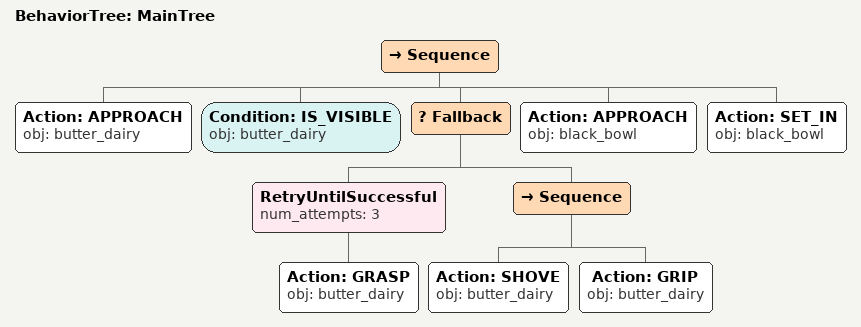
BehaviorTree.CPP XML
<root main_tree_to_execute="MainTree">
  <BehaviorTree ID="MainTree">
    <Sequence>
      <!-- Approach butter_dairy -->
      <Action ID="APPROACH" obj="butter_dairy" />
      <!-- Check butter_dairy is visible before GRASP -->
      <Condition ID="IS_VISIBLE" obj="butter_dairy" />
      <!-- Fallback: if GRASP butter_dairy fails, try alternative to reposition -->
      <Fallback>
        <!-- Retry GRASP butter_dairy up to 3 attempts -->
        <RetryUntilSuccessful num_attempts="3">
          <!-- Grasp butter_dairy -->
          <Action ID="GRASP" obj="butter_dairy" />
        </RetryUntilSuccessful>
        <Sequence>
          <!-- Push butter_dairy forward toward front edge of table -->
          <Action ID="SHOVE" obj="butter_dairy" />
          <!-- Grasp butter_dairy -->
          <Action ID="GRIP" obj="butter_dairy" />
        </Sequence>
      </Fallback>
      <!-- Navigate to black_bowl -->
      <Action ID="APPROACH" obj="black_bowl" />
      <!-- Shove butter_dairy -->
      <Action ID="SET_IN" obj="black_bowl" />
    </Sequence>
  </BehaviorTree>
</root>
